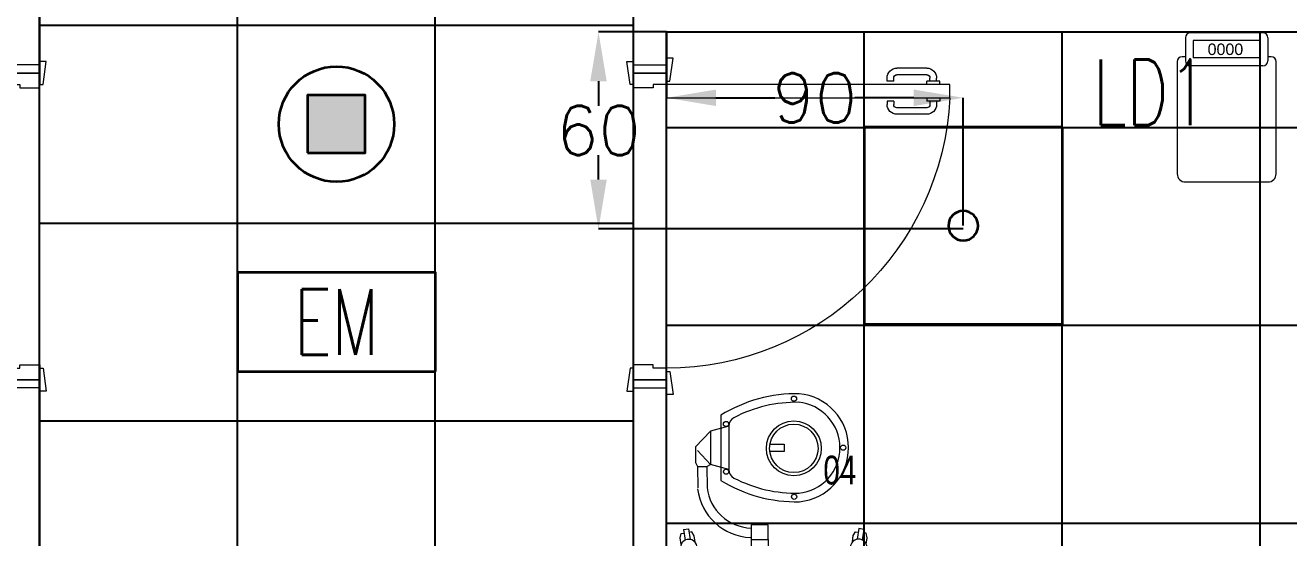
# Model space of a CAD drawing. Extents: x -12260 to 57327, y -29287 to 19916.
# Drawn here: x 42832 to 46663, y -11074 to -9520 of the extents above; entities that cross this region are included whole.
import ezdxf
from ezdxf.enums import TextEntityAlignment as Align

# ---------------------------------------------------------------- set-up
doc = ezdxf.new("R2010")
doc.units = 0
doc.header["$LTSCALE"] = 0.25
doc.linetypes.add('DASHDOT', pattern=[25.4, 12.7, -6.35, 0, -6.35])
for name, color, linetype, lineweight in [('01-First Floor$0$72_EGR_EQP_TAG', 142, 'Continuous', 5), ('01-First Floor$0$LOADING', 253, 'Continuous', 5), ('01-First Floor$0$Walls', 251, 'Continuous', 5), ('01-First Floor$0$Wooden Joinery', 251, 'Continuous', 5), ('E-DIM', 6, 'Continuous', 18), ('E-LITE-CIRC-NUMB', 6, 'Continuous', 25), ('E-LITE-CLNG', 150, 'Continuous', 35), ('E-LITE-CLNG @ 100', 150, 'Continuous', 35), ('E-LITE-CLNG-CNDT', 6, 'DASHDOT', 35), ('E-LITE-CTRL', 6, 'Continuous', 25), ('E-LITE-IDEN', 6, 'Continuous', 25), ('T-INTC-CLNG @ 100', 33, 'Continuous', 35), ('T-INTC-DEVC-NUMB', 2, 'Continuous', 25)]:
    doc.layers.add(name, color=color, linetype=linetype, lineweight=lineweight)
doc.layers.add('01-First Floor$0$FALSE CEILING', color=251, linetype='Continuous')
doc.styles.add('01-First Floor$0$Standard', font='arial.ttf')
doc.styles.add('01-First Floor$0$X3G_ENTITY_257CFD', font='swisscl.ttf', dxfattribs={"height": 200})
doc.styles.add('DC_SIMPLEX', font='SIMPLEX.shx', dxfattribs={"width": 0.7})
doc.styles.get("Standard").update_dxf_attribs({"font": 'romans.shx'})
doc.dimstyles.get("Standard").update_dxf_attribs({"dimtxt": 150, "dimasz": 150, "dimexe": 0.18, "dimexo": 0.0625, "dimgap": 0.09, "dimtad": 0, "dimtih": 1, "dimtoh": 1, "dimdec": 0, "dimlfac": 0.1, "dimzin": 0, "dimdsep": 46, "dimtxsty": 'Standard', "dimcen": 0.09, "dimclrd": 6, "dimadec": 0, "dimazin": 0, "dimtfac": 1, "dimtdec": 0, "dimtofl": 0, "dimtmove": 0, "dimatfit": 3, "dimfxl": 1, "dimtolj": 1, "dimtzin": 0, "dimarcsym": 0})

# ---------------------------------------------------------------- blocks, each defined once
blk = doc.blocks.new('01-First Floor$0$A$C72370EFE')
at = {"layer": '01-First Floor$0$Wooden Joinery'}
for p, q in [((-0.01, -0.03), (-0.01, -0.07)), ((0, -0.03), (-0.01, -0.03)), ((0.04, -0.03), (0.05, -0.03)), ((0.05, -0.03), (0.05, -0.07)), ((-0.05, -0.07), (-0.05, -0.16)), ((-0.03, -0.07), (-0.03, -0.16)), ((-0.01, -0.04), (-0.02, -0.04)), ((-0.01, -0.06), (-0.02, -0.06)), ((0, -0.07), (-0.01, -0.07)), ((0.04, -0.07), (0.05, -0.07)), ((0.05, -0.04), (0.06, -0.04)), ((0.05, -0.06), (0.06, -0.06)), ((0.07, -0.07), (0.07, -0.16)), ((0.09, -0.07), (0.09, -0.16)), ((-0.01, -0.17), (-0.02, -0.17)), ((-0.01, -0.19), (-0.02, -0.19)), ((-0.01, -0.17), (-0.01, -0.19)), ((0.05, -0.17), (0.06, -0.17)), ((0.05, -0.17), (0.05, -0.19)), ((0.05, -0.19), (0.06, -0.19))]:
    blk.add_line(p, q, dxfattribs=at)
for centre, radius, start, end in [((-0.02, -0.07), 0.03, 90, 180), ((-0.02, -0.07), 0.01, 90, 180), ((0.06, -0.07), 0.03, 0, 90), ((0.06, -0.07), 0.01, 0, 90), ((-0.02, -0.16), 0.03, 180, 270), ((-0.02, -0.16), 0.01, 180, 270), ((0.06, -0.16), 0.01, 270, 0), ((0.06, -0.16), 0.03, 270, 0)]:
    blk.add_arc(centre, radius, start, end, dxfattribs=at)
blk = doc.blocks.new('01-First Floor$0$A$C5DAD61B4')
at = {"layer": '01-First Floor$0$Wooden Joinery'}
for points in [[(80, 959.1), (80, 969.1), (10, 979.1), (10, 959.1)], [(940, 959.1), (940, 969.1), (1010, 979.1), (1010, 959.1)], [(70, 859.1), (70, 849.1), (0, 839.1), (0, 859.1)], [(120, 859.1), (120, 0), (80, 0), (80, 859.1)], [(950, 859.1), (950, 849.1), (1020, 839.1), (1020, 859.1)]]:
    blk.add_lwpolyline(points, close=True, dxfattribs=at)
for points in [[(45, 859.1), (45, 959.1), (20, 959.1), (20, 859.1), (45, 859.1)], [(45, 859.1), (80, 859.1), (80, 899.1), (90, 899.1), (90, 959.1), (45, 959.1), (45, 859.1)], [(975, 859.1), (940, 859.1), (940, 899.1), (930, 899.1), (930, 959.1), (975, 959.1), (975, 859.1)], [(975, 859.1), (975, 959.1), (1000, 959.1), (1000, 859.1), (975, 859.1)]]:
    blk.add_lwpolyline(points, dxfattribs=at)
blk.add_arc((80, 859.1), 860, 272.666, 0, dxfattribs=at)
at = {"layer": '01-First Floor$0$Wooden Joinery', "xscale": 999.9999999998854, "yscale": 999.9999999998854, "zscale": 999.9999999998854, "rotation": 180}
blk.add_blockref('01-First Floor$0$A$C72370EFE', (120, 0), dxfattribs=at)
blk = doc.blocks.new('01-First Floor$0$mobile light')
at = {"layer": '01-First Floor$0$LOADING'}
for p, q in [((1883.78, -497.56), (1883.65, -498.45)), ((1885.1, -497.29), (1883.78, -497.56)), ((1887.04, -497.59), (1885.1, -497.29)), ((1923.94, -497.59), (1925.88, -497.29)), ((1925.88, -497.29), (1927.2, -497.56)), ((1927.2, -497.56), (1927.33, -498.45)), ((1882.58, -498.29), (1882.35, -499.8)), ((1882.35, -499.8), (1885.55, -500.28)), ((1882.58, -498.29), (1885.78, -498.78)), ((1883.28, -500.85), (1883.42, -499.96)), ((1884.47, -501.5), (1883.28, -500.85)), ((1886.4, -501.79), (1884.47, -501.5)), ((1924.58, -501.79), (1926.52, -501.5)), ((1928.41, -498.29), (1925.2, -498.78)), ((1928.63, -499.8), (1925.43, -500.28)), ((1926.52, -501.5), (1927.7, -500.85)), ((1927.7, -500.85), (1927.56, -499.96)), ((1928.41, -498.29), (1928.63, -499.8)), ((1947.59, -502.62), (1941.09, -502.62)), ((1947.59, -505.45), (1941.09, -505.45)), ((1948.76, -501.94), (1947.59, -502.62)), ((1947.59, -502.62), (1947.59, -505.45)), ((1947.59, -505.45), (1948.15, -506.5)), ((1948.15, -506.5), (1952.41, -502.55)), ((1953.47, -501.94), (1948.76, -501.94)), ((1958.23, -506.5), (1953.47, -501.94)), ((1946.6, -512.08), (1948.15, -506.5)), ((1958.23, -506.5), (1948.15, -506.5)), ((1959.78, -512.08), (1958.23, -506.5)), ((1963.08, -509.67), (1943.3, -509.67)), ((1959.78, -512.08), (1946.6, -512.08)), ((1908.01, -522.53), (1909, -517.55)), ((1911.69, -517.55), (1909, -517.55)), ((1912.69, -522.53), (1911.69, -517.55)), ((1911.69, -517.55), (1914.17, -518.99)), ((1914.17, -518.99), (1914.17, -523.77)), ((1921.08, -519.69), (1914.74, -519.69)), ((1922.73, -518.8), (1921.08, -519.69)), ((1921.08, -519.69), (1921.08, -523.01)), ((1921.08, -519.69), (1921.08, -523.01)), ((1925.38, -518.8), (1922.73, -518.8)), ((1892.68, -523.97), (1883.05, -523.97)), ((1892.68, -528.06), (1892.68, -523.24)), ((1892.68, -523.24), (1906.16, -523.24)), ((1897.5, -528.06), (1897.5, -523.24)), ((1906.16, -523.24), (1906.16, -528.06)), ((1909.15, -524.25), (1906.16, -524.32)), ((1908.01, -522.53), (1908.62, -524.28)), ((1909.15, -524.25), (1909.15, -526.94)), ((1912.69, -522.53), (1911.9, -524.78)), ((1911.9, -524.78), (1914.17, -523.77)), ((1921.08, -523.01), (1914.77, -523.01)), ((1922.73, -523.93), (1921.08, -523.04)), ((1925.38, -523.93), (1922.73, -523.93)), ((1892.68, -527.34), (1883.05, -527.34)), ((1906.16, -528.06), (1892.68, -528.06)), ((1909.15, -526.94), (1906.16, -526.87)), ((1882.35, -551.47), (1885.55, -550.99)), ((1882.58, -552.98), (1882.35, -551.47)), ((1884.47, -549.77), (1883.28, -550.42)), ((1883.28, -550.42), (1883.42, -551.31)), ((1886.4, -549.48), (1884.47, -549.77)), ((1924.58, -549.48), (1926.52, -549.77)), ((1928.63, -551.47), (1925.43, -550.99)), ((1926.52, -549.77), (1927.7, -550.42)), ((1927.7, -550.42), (1927.56, -551.31)), ((1928.41, -552.98), (1928.63, -551.47)), ((1882.58, -552.98), (1885.78, -552.5)), ((1883.78, -553.71), (1883.65, -552.82)), ((1885.1, -553.98), (1883.78, -553.71)), ((1887.04, -553.69), (1885.1, -553.98)), ((1923.94, -553.69), (1925.88, -553.98)), ((1928.41, -552.98), (1925.2, -552.5)), ((1925.88, -553.98), (1927.2, -553.71)), ((1927.2, -553.71), (1927.33, -552.82))]:
    blk.add_line(p, q, dxfattribs=at)
for points in [[(1903.33, -523.24), (1903.33, -514.02), (1891.61, -514.02), (1891.61, -523.97)], [(1954.27, -524.55), (1954.27, -528.82), (1952.05, -528.82), (1952.05, -524.5)], [(1891.61, -527.34), (1891.61, -537.34), (1903.33, -537.34), (1903.33, -528.06)], [(1892.74, -537.34), (1892.74, -539.04), (1895.76, -539.04), (1895.76, -537.34)], [(1898.05, -537.34), (1898.05, -539.5)], [(1898.05, -540.63), (1898.05, -540.87), (1898.53, -541.35), (1900.02, -541.35), (1900.5, -540.87), (1900.5, -537.34)]]:
    blk.add_lwpolyline(points, dxfattribs=at)
for points in [[(1929.78, -518.8), (1925.38, -518.8), (1925.38, -523.93), (1929.78, -523.93)], [(1899.3, -539.5), (1888.5, -539.5), (1888.5, -540.63), (1899.3, -540.63)]]:
    blk.add_lwpolyline(points, close=True, dxfattribs=at)
for centre, radius in [((1945.96, -511.25), 0.793), ((1960.42, -511.25), 0.793), ((1953.01, -531.79), 8.32), ((1953.01, -531.79), 7.35), ((1938.31, -531.85), 0.793), ((1968.07, -531.85), 0.793), ((1953.19, -546.77), 0.793)]:
    blk.add_circle(centre, radius, dxfattribs=at)
for centre, radius, start, end in [((1888.02, -499.89), 2.5, 90, 270), ((1888.02, -525.64), 28.25, 12.1463, 90), ((1922.96, -525.64), 28.25, 90, 128.2073), ((1922.96, -499.89), 2.5, 270, 90), ((1888.02, -525.64), 23.25, 20.3387, 90), ((1922.96, -525.64), 23.25, 90, 126.3743), ((1942.82, -519.31), 16.86, 97.1293, 177.6115), ((1942.82, -519.31), 13.97, 97.1293, 177.6115), ((1922.96, -525.64), 28.25, 138.4974, 155.7305), ((1922.96, -525.64), 23.25, 138.7224, 150.0382), ((1980.13, -532.49), 43.32, 148.2167, 181.2501), ((1946.6, -514.96), 2.89, 90, 152.4092), ((1959.78, -514.96), 2.89, 27.5908, 90), ((1926.25, -532.49), 43.32, 358.7499, 31.7833), ((1980.13, -532.49), 40.72, 152.4092, 181.2501), ((1926.25, -532.49), 40.72, 358.7499, 27.5908), ((1911.94, -521.38), 3.27, 313.0112, 46.9888), ((1883.05, -525.65), 1.68, 90, 270), ((1888.02, -525.64), 28.25, 270, 5.3386), ((1910.32, -525.6), 1.78, 229.0673, 130.9327), ((1888.02, -525.64), 23.25, 270, 356.3184), ((1953.19, -531.93), 16.44, 185.2361, 354.7639), ((1953.19, -531.93), 13.84, 185.2361, 354.7639), ((1922.96, -525.64), 28.25, 204.483, 208.105), ((1922.96, -525.64), 23.25, 210.2349, 221.2776), ((1922.96, -525.64), 28.25, 213.7985, 221.5026), ((1922.96, -525.64), 23.25, 233.6257, 270), ((1888.02, -551.39), 2.5, 90, 270), ((1922.96, -525.64), 28.25, 231.7927, 270), ((1922.96, -551.39), 2.5, 270, 90)]:
    blk.add_arc(centre, radius, start, end, dxfattribs=at)
blk = doc.blocks.new('01-First Floor$0$HF13461A-P')
at = {"layer": '01-First Floor$0$LOADING'}
for p, q in [((0.0229, 0.4353), (0.0229, 0.3653)), ((0.2579, 0.4503), (0.0379, 0.4503)), ((0.2493, 0.4266), (0.0466, 0.4266)), ((0.0466, 0.4266), (0.0466, 0.3739)), ((0.2493, 0.4266), (0.2493, 0.3739)), ((0.2729, 0.4353), (0.2729, 0.3653)), ((-0.0021, 0.3628), (-0.0021, 0.0228)), ((0.0229, 0.3778), (0.0129, 0.3778)), ((0.2579, 0.3503), (0.0379, 0.3503)), ((0.2493, 0.3739), (0.0466, 0.3739)), ((0.2829, 0.3778), (0.2729, 0.3778)), ((0.2979, 0.0228), (0.2979, 0.3628)), ((0.0229, -0.0022), (0.2729, -0.0022))]:
    blk.add_line(p, q, dxfattribs=at)
for centre, radius, start, end in [((0.0379, 0.4353), 0.015, 90, 180), ((0.2579, 0.4353), 0.015, 0, 90), ((0.0129, 0.3628), 0.015, 90, 180), ((0.0379, 0.3653), 0.015, 180, 270), ((0.2579, 0.3653), 0.015, 270, 0), ((0.2829, 0.3628), 0.015, 0, 90), ((0.0229, 0.0228), 0.025, 180, 270), ((0.2729, 0.0228), 0.025, 270, 0)]:
    blk.add_arc(centre, radius, start, end, dxfattribs=at)
at = {"layer": '01-First Floor$0$LOADING', "style": '01-First Floor$0$Standard'}
blk.add_text('0000', height=0.03477, dxfattribs=at).set_placement((0.0901, 0.3829))
blk = doc.blocks.new('01-First Floor')
at = {"layer": '01-First Floor$0$FALSE CEILING', "linetype": 'Continuous'}
for p, q in [((43475.1, -12835.7), (43476, -2710)), ((44075.1, -12835.7), (44076, -2710)), ((42876, -9520), (44676, -9520)), ((45376, -12830), (45376, -9540)), ((45976, -12830), (45976, -9540)), ((46576, -12830), (46576, -9540)), ((44776, -9830), (48976, -9830)), ((42876, -10120), (44676, -10120)), ((44776, -10430), (48976, -10430)), ((42876, -10720), (44676, -10720)), ((44776, -11030), (48976, -11030))]:
    blk.add_line(p, q, dxfattribs=at)
at = {"layer": '01-First Floor$0$FALSE CEILING'}
for points in [[(42876, -2710), (44676, -2710), (44675.1, -12835.7), (42875.1, -12835.7)], [(44776, -9540), (48976, -9540), (48976, -12830), (44776, -12830)]]:
    blk.add_lwpolyline(points, close=True, dxfattribs=at)
at = {"layer": '01-First Floor$0$Walls'}
for p, q in [((42876, -9300), (42876, -9640)), ((44676, -9300), (44676, -9640)), ((44776, -9540), (44776, -9640)), ((48976, -9540), (44776, -9540)), ((42876, -9640), (42776, -9640)), ((44676, -9640), (44776, -9640)), ((42876, -10620), (42776, -10620)), ((42876, -10620), (42876, -12830)), ((42876, -10620), (42876, -11420)), ((44676, -10620), (44676, -12830)), ((44676, -10620), (44776, -10620)), ((44676, -10620), (44676, -11420)), ((44776, -10620), (44776, -12830)), ((44776, -10620), (44776, -11420, 0))]:
    blk.add_line(p, q, dxfattribs=at)
at = {"layer": '01-First Floor$0$LOADING', "lineweight": 0, "xscale": 1000, "yscale": 1000, "zscale": 1000}
blk.add_blockref('01-First Floor$0$HF13461A-P', (46326.7, -9993.2, -0.1), dxfattribs=at)
at = {"layer": '01-First Floor$0$LOADING', "xscale": 10, "yscale": 10, "zscale": 10, "rotation": 90.09013921250734}
blk.add_blockref('01-First Floor$0$mobile light', (39875.2, -30341.7, -0.2), dxfattribs=at)
at = {"layer": '01-First Floor$0$Wooden Joinery', "rotation": 270}
blk.add_blockref('01-First Floor$0$A$C5DAD61B4', (41916.9, -9620), dxfattribs=at)
at = {"layer": '01-First Floor$0$Wooden Joinery', "xscale": -1, "rotation": 90}
blk.add_blockref('01-First Floor$0$A$C5DAD61B4', (45635.1, -9620), dxfattribs=at)
at = {"layer": '01-First Floor$0$72_EGR_EQP_TAG', "insert": (45301.7, -10825.4, -0.2), "char_height": 87.47, "attachment_point": 2, "style": '01-First Floor$0$X3G_ENTITY_257CFD'}
blk.add_mtext('04', dxfattribs=at)
blk = doc.blocks.new('*U16')
blk.add_lwpolyline([(-300, 300), (-300, -300), (300, -300), (300, 300)], close=True)
blk.add_circle((0, 0), 45)
at = {"layer": 'E-LITE-CIRC-NUMB', "style": 'DC_SIMPLEX', "width": 0.7, "flags": 8}
blk.add_attdef('CIRCUIT', text='', height=200, rotation=0, dxfattribs=at).set_placement((-473.9, 300), align=Align.RIGHT)
at = {"layer": 'E-LITE-CTRL', "style": 'DC_SIMPLEX', "width": 0.7, "flags": 8}
blk.add_attdef('CONTROL', (1118.9, -935), '', height=200, rotation=360, dxfattribs=at)
at = {"layer": 'E-LITE-IDEN', "style": 'DC_SIMPLEX', "width": 0.7, "flags": 8}
blk.add_attdef('TYPE', (460.4, 457.6), '', height=200, rotation=360, dxfattribs=at)
blk = doc.blocks.new('DC_LT-CL-Emergency')
blk.add_lwpolyline([(3, -1.5), (3, 1.5), (-3, 1.5), (-3, -1.5)], close=True)
at = {"style": 'DC_SIMPLEX', "width": 0.7}
blk.add_text('EM', height=2, rotation=360, dxfattribs=at).set_placement((0, 0), align=Align.MIDDLE_CENTER)
at = {"layer": 'E-LITE-CTRL', "style": 'DC_SIMPLEX', "width": 0.7, "flags": 8}
blk.add_attdef('CONTROL', (4.739, -1.5), '', height=2, rotation=360, dxfattribs=at)
blk = doc.blocks.new('DC_PA-CL-Speaker')
blk.add_hatch(color=256).paths.add_polyline_path([(-0.883, -0.87), (0.865, -0.87), (0.865, 0.878), (-0.883, 0.878)])
blk.add_lwpolyline([(-0.883, -0.87), (0.865, -0.87), (0.865, 0.878), (-0.883, 0.878)], close=True)
blk.add_circle((0, 0), 1.75)
at = {"layer": 'T-INTC-DEVC-NUMB', "style": 'DC_SIMPLEX', "width": 0.7}
blk.add_attdef('DC_CONTROL', (3.364, 2.471), '', height=2, rotation=360, dxfattribs=at)
blk = doc.blocks.new('*D186')
at = {"layer": 'Defpoints', "color": 0}
for p in [(44776, -9540), (44776, -9740), (45676.1, -10127.9, -0.1)]:
    blk.add_point(p, dxfattribs=at)
at = {"layer": 'E-DIM', "color": 0, "lineweight": -2, "transparency": 16777216}
for p, q in [((44776, -9540.1), (44776, -9740.2)), ((45676.1, -10127.8), (45676.1, -9739.8))]:
    blk.add_line(p, q, dxfattribs=at)
at = {"layer": 'E-DIM', "color": 6, "lineweight": -2, "transparency": 16777216}
for p, q in [((44926, -9740), (45104.6, -9740)), ((45526.1, -9740), (45347.6, -9740))]:
    blk.add_line(p, q, dxfattribs=at)
at = {"layer": 'E-DIM', "color": 6, "transparency": 16777216}
for points in [[(44926, -9715), (44926, -9765), (44776, -9740)], [(45526.1, -9715), (45526.1, -9765), (45676.1, -9740)]]:
    blk.add_solid(points, dxfattribs=at)
at = {"layer": 'E-DIM', "color": 7, "transparency": 16777216, "insert": (45226.1, -9740), "char_height": 150, "attachment_point": 5}
blk.add_mtext('\\A1;90', dxfattribs=at)
blk = doc.blocks.new('*D187')
at = {"layer": 'Defpoints', "color": 0}
for p in [(44776, -9540), (44570.1, -10137.9), (45676.1, -10137.9, -0.1)]:
    blk.add_point(p, dxfattribs=at)
at = {"layer": 'E-DIM', "color": 0, "lineweight": -2, "transparency": 16777216}
for p, q in [((44775.9, -9540), (44569.9, -9540)), ((45676.1, -10137.9), (44569.9, -10137.9))]:
    blk.add_line(p, q, dxfattribs=at)
at = {"layer": 'E-DIM', "color": 6, "lineweight": -2, "transparency": 16777216}
for p, q in [((44570.1, -9690), (44570.1, -9763.9)), ((44570.1, -9987.9), (44570.1, -9914))]:
    blk.add_line(p, q, dxfattribs=at)
at = {"layer": 'E-DIM', "color": 6, "transparency": 16777216}
for points in [[(44545.1, -9690), (44595.1, -9690), (44570.1, -9540)], [(44545.1, -9987.9), (44595.1, -9987.9), (44570.1, -10137.9)]]:
    blk.add_solid(points, dxfattribs=at)
at = {"layer": 'E-DIM', "color": 7, "transparency": 16777216, "insert": (44570.1, -9838.9), "char_height": 150, "attachment_point": 5}
blk.add_mtext('\\A1;60', dxfattribs=at)

msp = doc.modelspace()

# ---------------------------------------------------------------- block references
at = {"layer": 'E-LITE-CLNG'}
ref = msp.add_blockref('*U16', (45676.1, -10127.9, -0.1), dxfattribs=dict(at, xscale=-1))
ref.add_attrib('TYPE', 'LD1', (46069.6, -9823.4, -0.1), dxfattribs={"layer": 'E-LITE-IDEN', "height": 200, "rotation": 0, "style": 'DC_SIMPLEX', "width": 0.7, "flags": 8})
at = {"layer": 'E-LITE-CLNG @ 100', "xscale": 100, "yscale": 100, "zscale": 100}
msp.add_blockref('DC_LT-CL-Emergency', (43776, -10420), dxfattribs=at)
at = {"layer": 'E-LITE-CLNG-CNDT'}
msp.add_blockref('01-First Floor', (0, 0), dxfattribs=at)
at = {"layer": 'T-INTC-CLNG @ 100', "xscale": 100, "yscale": 100, "zscale": 100}
msp.add_blockref('DC_PA-CL-Speaker', (43775.8, -9820), dxfattribs=at)

# ---------------------------------------------------------------- dimensions: what is measured, and where the dimension line sits
at = {"layer": 'E-DIM'}
dim = msp.add_linear_dim(base=(44570.1, -10137.9), p1=(44776, -9540), p2=(45676.1, -10137.9, -0.1), angle=90, dimstyle='Standard', override={"dimclrt": 7}, dxfattribs=at)
dim.commit()
dim.dimension.update_dxf_attribs({"geometry": '*D187', "text_midpoint": (44570.1, -9838.9)})
dim = msp.add_linear_dim(base=(44776, -9740), p1=(45676.1, -10127.9, -0.1), p2=(44776, -9540), dimstyle='Standard', override={"dimclrt": 7}, dxfattribs=at)
dim.commit()
dim.dimension.update_dxf_attribs({"geometry": '*D186', "text_midpoint": (45226.1, -9740)})

doc.saveas('drawing.dxf')
